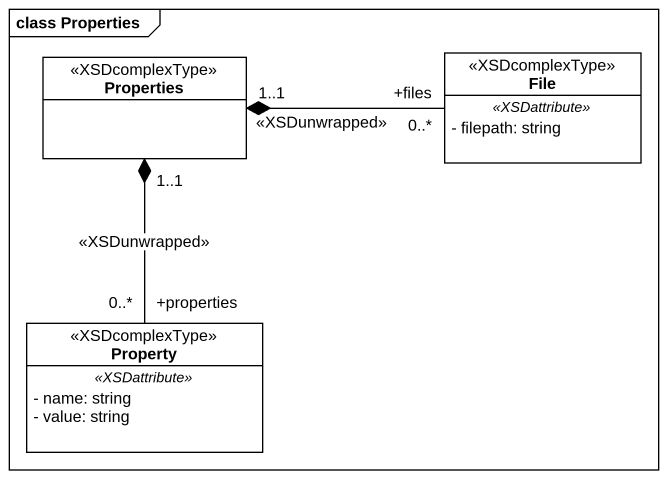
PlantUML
@startuml
mainframe class Properties
hide circle
hide empty members
skinparam classAttributeIconSize 0
class Properties <<XSDcomplexType>>
class "File" as File_ <<XSDcomplexType>> {
  .. <<XSDattribute>> ..
  - filepath: string
}
class Property <<XSDcomplexType>> {
  .. <<XSDattribute>> ..
  - name: string
  - value: string
}
Properties "1..1" *-right- "+files\n0..*" File_ : <<XSDunwrapped>>
Properties "1..1" *-- "+properties\n0..*" Property : <<XSDunwrapped>>
@enduml
